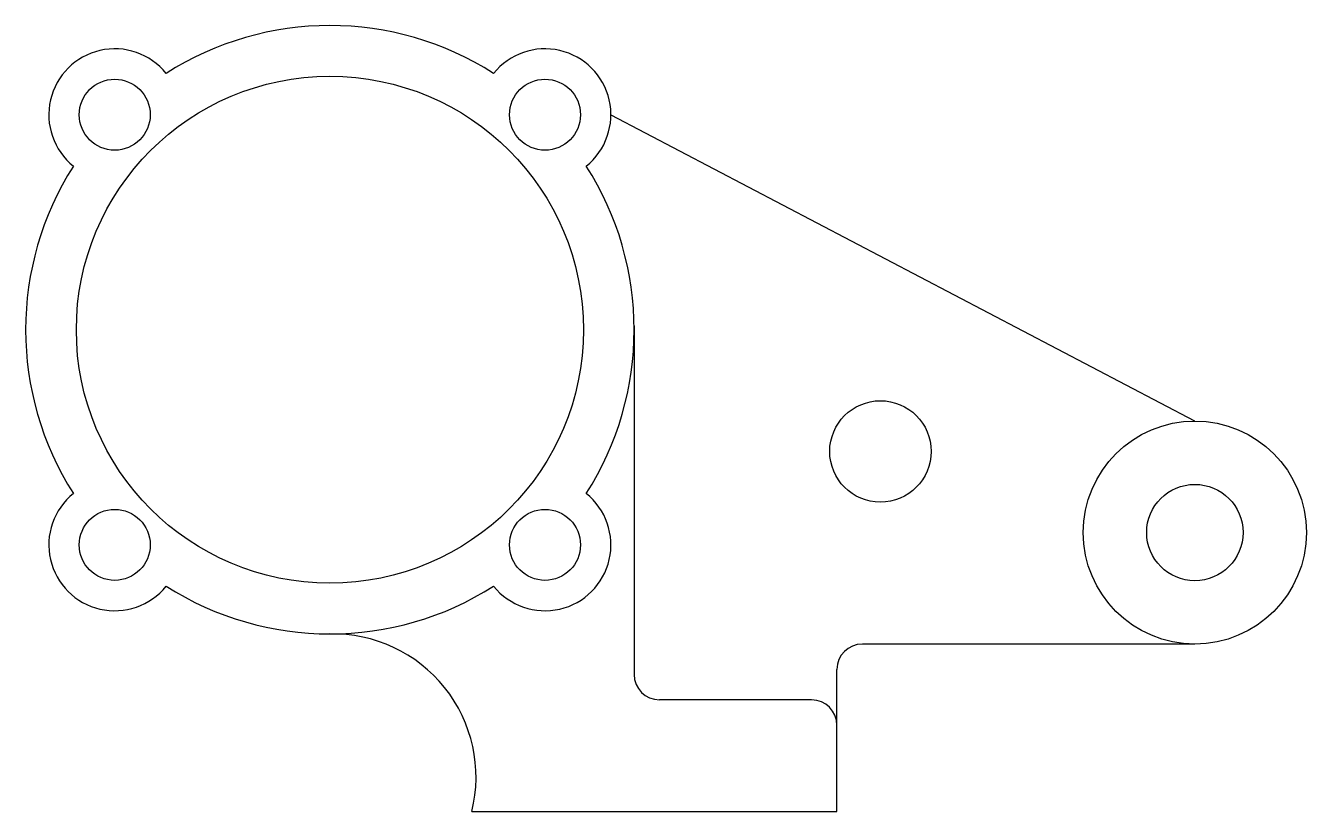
# Model space of a CAD drawing. Header units: millimetres. Extents: x 2190 to 2443, y 1270 to 1425.
import ezdxf

# ---------------------------------------------------------------- set-up
doc = ezdxf.new("R2010")
doc.units = ezdxf.units.MM

msp = doc.modelspace()

# ---------------------------------------------------------------- linework, layer by layer
for p, q in [((2305.5, 1407.46), (2420.61, 1347.05)), ((2310.07, 1365.82), (2310.07, 1297.04)), ((2420.65, 1303.04), (2355.08, 1303.04)), ((2350.08, 1287.04), (2350.08, 1298.04)), ((2345.08, 1292.04), (2315.07, 1292.04)), ((2350.08, 1270.04), (2350.08, 1287.04)), ((2278.08, 1270.04), (2350.08, 1270.04))]:
    msp.add_line(p, q)
for centre, radius in [((2250.08, 1365.04), 50), ((2207.65, 1407.46), 7), ((2292.5, 1407.46), 7), ((2358.65, 1341.04), 10), ((2420.65, 1325.04), 22), ((2420.65, 1325.04), 9.5), ((2207.65, 1322.61), 7), ((2292.5, 1322.61), 7)]:
    msp.add_circle(centre, radius)
for centre, radius, start, end in [((2250.08, 1365.04), 60, 57.4385, 122.5615), ((2207.65, 1407.46), 13, 38.7808, 231.2192), ((2292.5, 1407.46), 13, 308.7808, 141.2192), ((2250.08, 1365.04), 60, 147.4385, 212.5615), ((2250.08, 1365.04), 60, 327.4385, 32.5615), ((2207.65, 1322.61), 13, 128.7808, 321.2192), ((2292.5, 1322.61), 13, 218.7808, 51.2192), ((2250.08, 1365.04), 60, 237.4385, 302.5615), ((2250.67, 1276.81), 28.23, 346.1195, 91.2001), ((2355.08, 1298.04), 5, 90, 180), ((2315.07, 1297.04), 5, 180, 270), ((2345.08, 1287.04), 5, 0, 90)]:
    msp.add_arc(centre, radius, start, end)

doc.saveas('drawing.dxf')
